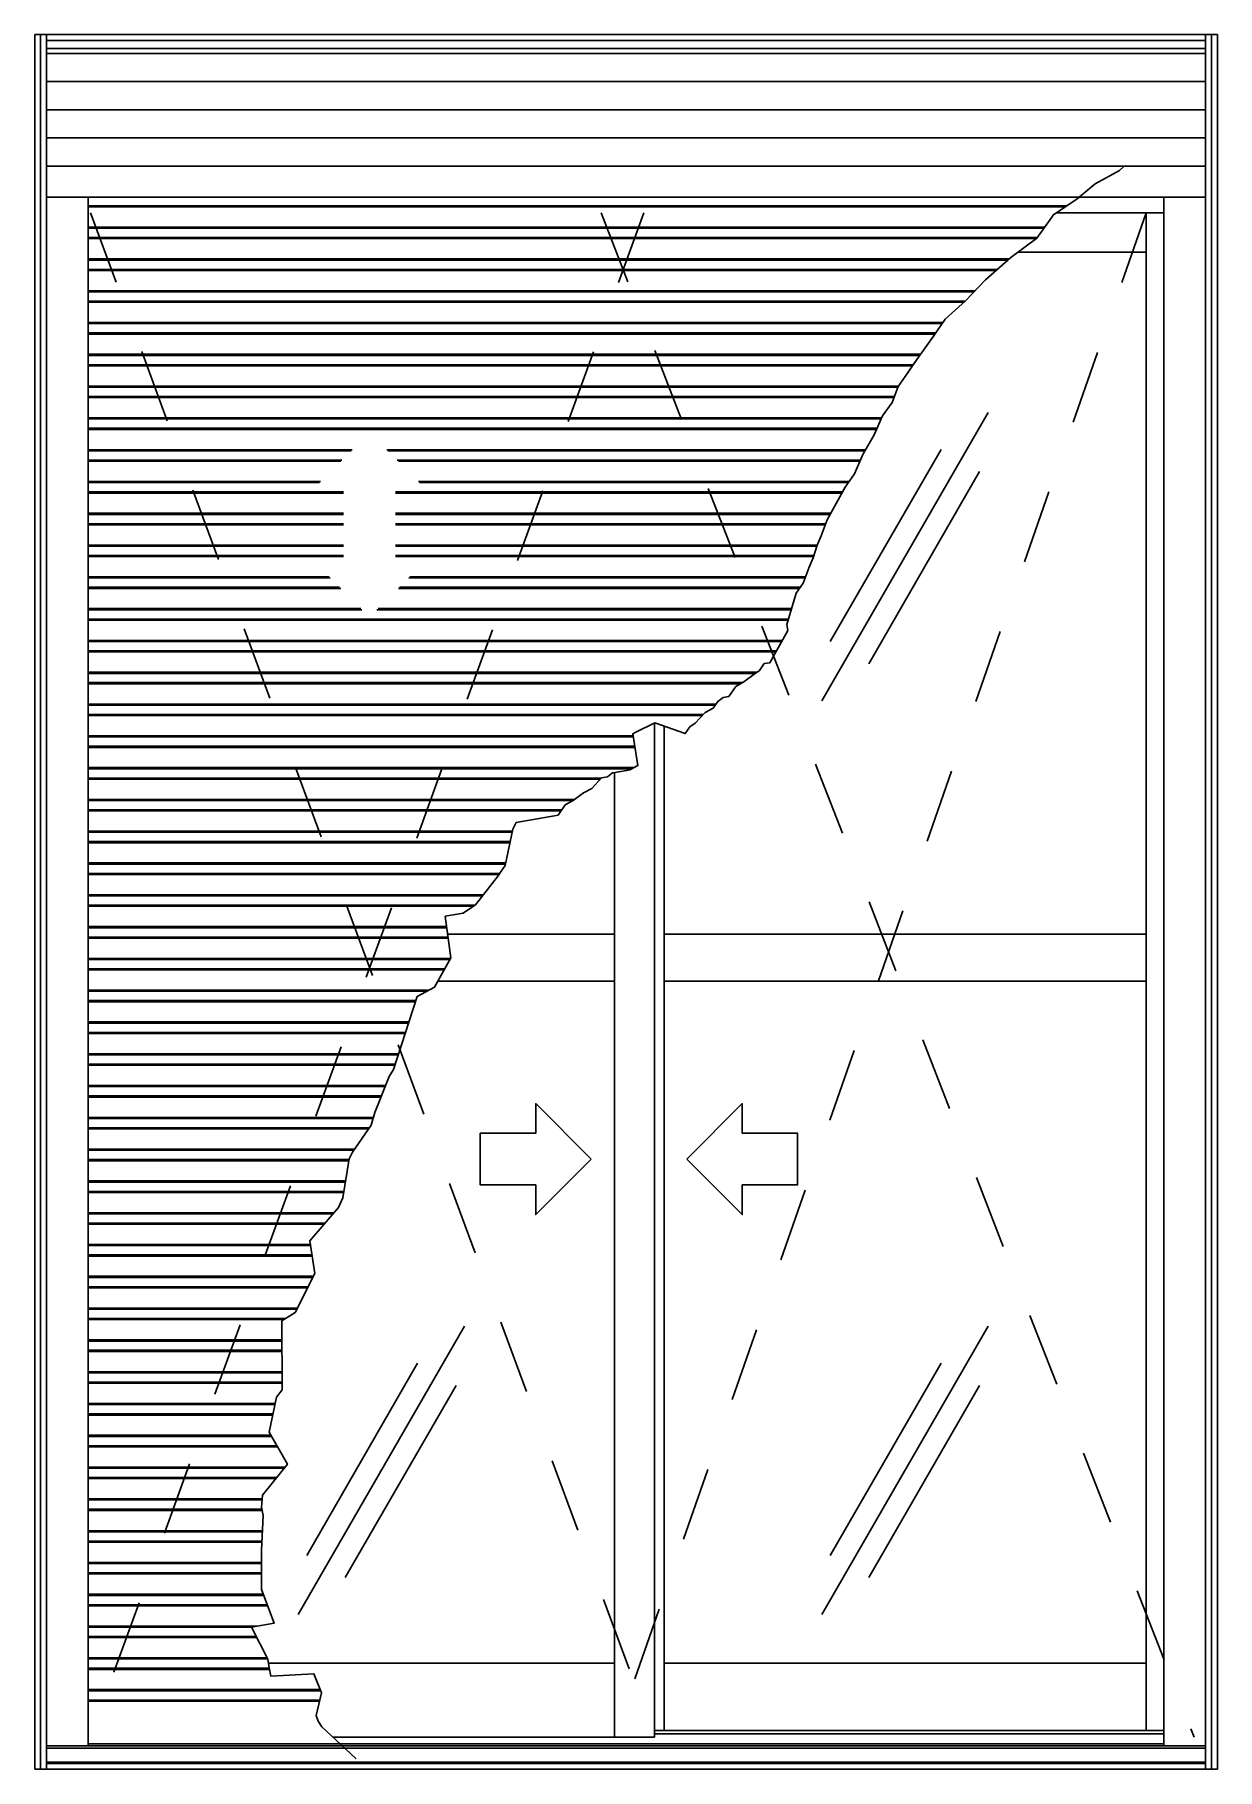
# Model space of a CAD drawing. Header units: millimetres. Extents: x 121.54 to 123.14, y 1054.26 to 1056.6.
import ezdxf

# ---------------------------------------------------------------- set-up
doc = ezdxf.new("R2010")
doc.units = ezdxf.units.MM
doc.header["$LTSCALE"] = 0.5
doc.linetypes.add('HIDDEN2', pattern=[0.1875, 0.125, -0.0625])
doc.layers.add('Gravia_Portas', color=1, linetype='Continuous')
doc.layers.add('Gravia_Portas_hidden2', color=1, linetype='HIDDEN2')

msp = doc.modelspace()

# ---------------------------------------------------------------- linework, layer by layer
at = {"layer": 'Gravia_Portas', "color": 2}
for p, q in [((121.543, 1056.6035), (121.5434, 1056.6035)), ((121.543, 1054.2575), (121.543, 1056.6035)), ((121.5505, 1056.6035), (121.5434, 1056.6035)), ((121.5505, 1056.6035), (121.5509, 1056.6035)), ((121.5586, 1056.6035), (121.5509, 1056.6035)), ((121.5586, 1056.6035), (121.559, 1056.6035)), ((121.559, 1056.6031), (121.559, 1056.6035)), ((121.559, 1056.6035), (123.127, 1056.6035)), ((123.1274, 1056.6035), (123.1351, 1056.6035)), ((123.1355, 1056.6035), (123.1426, 1056.6035)), ((123.143, 1054.2575), (123.143, 1056.6035)), ((121.5434, 1054.2575), (121.543, 1054.2575)), ((121.5434, 1054.2575), (121.5505, 1054.2575)), ((121.5509, 1054.2575), (121.5505, 1054.2575)), ((121.5509, 1054.2575), (121.5586, 1054.2575)), ((121.559, 1054.2575), (121.5586, 1054.2575)), ((121.559, 1054.2575), (121.559, 1054.2579)), ((123.127, 1054.2575), (121.559, 1054.2575)), ((123.127, 1054.2579), (123.127, 1054.2575)), ((123.127, 1054.2575), (123.1274, 1054.2575)), ((123.1351, 1054.2575), (123.1274, 1054.2575)), ((123.1351, 1054.2575), (123.1355, 1054.2575)), ((123.1426, 1054.2575), (123.1355, 1054.2575)), ((123.1426, 1054.2575), (123.143, 1054.2575))]:
    msp.add_line(p, q, dxfattribs=at)
at = {"layer": 'Gravia_Portas'}
for p, q in [((121.5509, 1054.2575), (121.5509, 1056.6035)), ((121.559, 1056.6031), (121.559, 1056.596)), ((121.559, 1056.5956), (121.559, 1056.596)), ((121.559, 1056.5956), (121.559, 1056.59)), ((121.559, 1056.5956), (123.127, 1056.5956)), ((123.127, 1056.6035), (123.127, 1056.6031)), ((123.1274, 1056.6035), (123.127, 1056.6035)), ((123.127, 1056.596), (123.127, 1056.6031)), ((123.127, 1056.596), (123.127, 1056.5956)), ((123.127, 1056.59), (123.127, 1056.5956)), ((123.1351, 1054.2575), (123.1351, 1056.6035)), ((123.1355, 1056.6035), (123.1351, 1056.6035)), ((123.143, 1056.6035), (123.1426, 1056.6035)), ((121.559, 1056.5868), (121.559, 1056.59)), ((121.559, 1054.2881), (121.559, 1056.5868)), ((121.559, 1056.585), (123.127, 1056.585)), ((121.559, 1056.578), (123.127, 1056.578)), ((123.127, 1056.59), (123.127, 1056.5868)), ((123.127, 1054.2881), (123.127, 1056.5868)), ((121.559, 1056.54), (123.127, 1056.54)), ((121.559, 1056.5019), (123.127, 1056.5019)), ((121.559, 1056.4638), (123.127, 1056.4638)), ((121.559, 1056.4257), (123.127, 1056.4257)), ((121.559, 1056.3839), (123.127, 1056.3839)), ((121.6152, 1054.289), (121.6152, 1056.3839)), ((123.0708, 1056.3839), (123.0708, 1054.289)), ((122.9392, 1056.3721), (121.6152, 1056.3721)), ((122.937, 1056.3706), (121.6152, 1056.3706)), ((122.9252, 1056.3627), (123.0708, 1056.3627)), ((123.0466, 1056.3627), (123.0466, 1056.3228)), ((122.9096, 1056.3432), (121.6152, 1056.3432)), ((122.9085, 1056.3417), (121.6152, 1056.3417)), ((122.8996, 1056.3291), (121.6152, 1056.3291)), ((122.8982, 1056.3276), (121.6152, 1056.3276)), ((123.0466, 1056.3228), (123.0466, 1056.322)), ((123.0466, 1056.3096), (123.0466, 1056.322)), ((122.8617, 1056.3002), (121.6152, 1056.3002)), ((122.86, 1056.2987), (121.6152, 1056.2987)), ((123.0466, 1056.3092), (122.8734, 1056.3092)), ((123.0466, 1056.3096), (123.0466, 1056.3092)), ((123.0466, 1056.3092), (123.0466, 1055.3868)), ((123.0466, 1056.3092), (123.0466, 1055.3868)), ((122.8454, 1056.2861), (121.6152, 1056.2861)), ((122.8437, 1056.2846), (121.6152, 1056.2846)), ((122.8153, 1056.2572), (121.6152, 1056.2572)), ((122.8139, 1056.2557), (121.6152, 1056.2557)), ((122.802, 1056.2431), (121.6152, 1056.2431)), ((122.8004, 1056.2416), (121.6152, 1056.2416)), ((122.7718, 1056.2142), (121.6152, 1056.2142)), ((122.7707, 1056.2127), (121.6152, 1056.2127)), ((122.7619, 1056.2001), (121.6152, 1056.2001)), ((122.7608, 1056.1986), (121.6152, 1056.1986)), ((122.7417, 1056.1712), (121.6152, 1056.1712)), ((122.7406, 1056.1697), (121.6152, 1056.1697)), ((122.7318, 1056.1571), (121.6152, 1056.1571)), ((122.7307, 1056.1556), (121.6152, 1056.1556)), ((122.7116, 1056.1282), (121.6152, 1056.1282)), ((122.7108, 1056.1267), (121.6152, 1056.1267)), ((122.7059, 1056.1141), (121.6152, 1056.1141)), ((122.7054, 1056.1126), (121.6152, 1056.1126)), ((122.689, 1056.0852), (121.6152, 1056.0852)), ((122.6883, 1056.0837), (121.6152, 1056.0837)), ((122.6079, 1055.7027), (122.8329, 1056.0925)), ((122.6827, 1056.0711), (121.6152, 1056.0711)), ((122.6821, 1056.0696), (121.6152, 1056.0696)), ((121.9726, 1056.0422), (121.6152, 1056.0422)), ((121.9711, 1056.0407), (121.6152, 1056.0407)), ((122.6674, 1056.0422), (122.0193, 1056.0422)), ((122.6666, 1056.0407), (122.0208, 1056.0407)), ((122.6194, 1055.7827), (122.7694, 1056.0425)), ((121.9585, 1056.0281), (121.6152, 1056.0281)), ((121.957, 1056.0266), (121.6152, 1056.0266)), ((122.6603, 1056.0281), (122.0335, 1056.0281)), ((122.6597, 1056.0266), (122.035, 1056.0266)), ((122.6714, 1055.7527), (122.8214, 1056.0125)), ((121.9296, 1055.9992), (121.6152, 1055.9992)), ((121.9281, 1055.9977), (121.6152, 1055.9977)), ((121.961, 1055.9851), (121.6152, 1055.9851)), ((121.961, 1055.9836), (121.6152, 1055.9836)), ((122.636, 1055.9851), (122.031, 1055.9851)), ((122.6352, 1055.9836), (122.031, 1055.9836)), ((122.645, 1055.9992), (122.0623, 1055.9992)), ((122.6439, 1055.9977), (122.0638, 1055.9977)), ((121.961, 1055.9562), (121.6152, 1055.9562)), ((121.961, 1055.9547), (121.6152, 1055.9547)), ((121.961, 1055.9421), (121.6152, 1055.9421)), ((121.961, 1055.9406), (121.6152, 1055.9406)), ((122.6203, 1055.9562), (122.031, 1055.9562)), ((122.6194, 1055.9547), (122.031, 1055.9547)), ((122.6134, 1055.9421), (122.031, 1055.9421)), ((122.6128, 1055.9406), (122.031, 1055.9406)), ((121.961, 1055.9132), (121.6152, 1055.9132)), ((121.961, 1055.9117), (121.6152, 1055.9117)), ((122.6016, 1055.9132), (122.031, 1055.9132)), ((122.6011, 1055.9117), (122.031, 1055.9117)), ((121.961, 1055.8991), (121.6152, 1055.8991)), ((121.961, 1055.8976), (121.6152, 1055.8976)), ((122.5973, 1055.8991), (122.031, 1055.8991)), ((122.5969, 1055.8976), (122.031, 1055.8976)), ((121.9413, 1055.8702), (121.6152, 1055.8702)), ((121.9428, 1055.8687), (121.6152, 1055.8687)), ((122.5853, 1055.8687), (122.0491, 1055.8687)), ((122.5858, 1055.8702), (122.0506, 1055.8702)), ((121.9555, 1055.8561), (121.6152, 1055.8561)), ((121.957, 1055.8546), (121.6152, 1055.8546)), ((122.5776, 1055.8546), (122.035, 1055.8546)), ((122.5786, 1055.8561), (122.0365, 1055.8561)), ((121.9843, 1055.8272), (121.6152, 1055.8272)), ((121.9858, 1055.8257), (121.6152, 1055.8257)), ((122.5664, 1055.8257), (122.0061, 1055.8257)), ((122.5668, 1055.8272), (122.0076, 1055.8272)), ((122.5626, 1055.8131), (121.6152, 1055.8131)), ((122.5621, 1055.8116), (121.6152, 1055.8116)), ((122.5544, 1055.7842), (121.6152, 1055.7842)), ((122.5536, 1055.7827), (121.6152, 1055.7827)), ((122.5466, 1055.7701), (121.6152, 1055.7701)), ((122.5457, 1055.7686), (121.6152, 1055.7686)), ((122.5203, 1055.7412), (121.6152, 1055.7412)), ((122.5183, 1055.7397), (121.6152, 1055.7397)), ((122.5008, 1055.7271), (121.6152, 1055.7271)), ((122.498, 1055.7256), (121.6152, 1055.7256)), ((122.4647, 1055.6982), (121.6152, 1055.6982)), ((122.4637, 1055.6967), (121.6152, 1055.6967)), ((122.4474, 1055.6841), (121.6152, 1055.6841)), ((122.446, 1055.6826), (121.6152, 1055.6826)), ((122.3525, 1055.6552), (121.6152, 1055.6552)), ((122.3527, 1055.6537), (121.6152, 1055.6537)), ((122.3814, 1055.6724), (122.3814, 1054.301)), ((122.3946, 1055.3868), (122.3946, 1055.6683)), ((122.3547, 1055.6411), (121.6152, 1055.6411)), ((122.355, 1055.6396), (121.6152, 1055.6396)), ((122.3539, 1055.6122), (121.6152, 1055.6122)), ((122.3512, 1055.6107), (121.6152, 1055.6107)), ((122.3098, 1055.5981), (121.6152, 1055.5981)), ((122.3084, 1055.5966), (121.6152, 1055.5966)), ((122.3276, 1055.6054), (122.3276, 1055.3868)), ((122.2737, 1055.5692), (121.6152, 1055.5692)), ((122.2717, 1055.5677), (121.6152, 1055.5677)), ((122.256, 1055.5551), (121.6152, 1055.5551)), ((122.255, 1055.5536), (121.6152, 1055.5536)), ((122.1895, 1055.5262), (121.6152, 1055.5262)), ((122.1892, 1055.5247), (121.6152, 1055.5247)), ((122.1864, 1055.5121), (121.6152, 1055.5121)), ((122.1861, 1055.5106), (121.6152, 1055.5106)), ((122.1802, 1055.4832), (121.6152, 1055.4832)), ((122.1799, 1055.4817), (121.6152, 1055.4817)), ((122.1721, 1055.4691), (121.6152, 1055.4691)), ((122.171, 1055.4676), (121.6152, 1055.4676)), ((122.1498, 1055.4402), (121.6152, 1055.4402)), ((122.1487, 1055.4387), (121.6152, 1055.4387)), ((122.1384, 1055.4261), (121.6152, 1055.4261)), ((122.1363, 1055.4246), (121.6152, 1055.4246)), ((122.1002, 1055.3972), (121.6152, 1055.3972)), ((122.1004, 1055.3957), (121.6152, 1055.3957)), ((122.1021, 1055.3831), (121.6152, 1055.3831)), ((122.1023, 1055.3816), (121.6152, 1055.3816)), ((122.1016, 1055.3869), (122.3276, 1055.3869)), ((122.3276, 1055.3868), (122.3276, 1055.3865)), ((122.3276, 1055.374), (122.3276, 1055.3865)), ((122.3276, 1055.374), (122.3276, 1055.3732)), ((122.3276, 1055.3732), (122.3276, 1055.3369)), ((123.0466, 1055.3869), (122.3946, 1055.3869)), ((122.3946, 1055.3865), (122.3946, 1055.3868)), ((122.3946, 1055.3865), (122.3946, 1055.374)), ((122.3946, 1055.3732), (122.3946, 1055.374)), ((122.3946, 1055.3369), (122.3946, 1055.3732)), ((123.0466, 1055.3868), (123.0466, 1055.3865)), ((123.0466, 1055.374), (123.0466, 1055.3865)), ((123.0466, 1055.374), (123.0466, 1055.3732)), ((123.0466, 1055.3732), (123.0466, 1055.3369)), ((122.1053, 1055.3542), (121.6152, 1055.3542)), ((122.1045, 1055.3527), (121.6152, 1055.3527)), ((122.0975, 1055.3401), (121.6152, 1055.3401)), ((122.0967, 1055.3386), (121.6152, 1055.3386)), ((122.3276, 1055.3369), (122.3276, 1055.3361)), ((122.3276, 1055.3237), (122.3276, 1055.3361)), ((122.3946, 1055.3361), (122.3946, 1055.3369)), ((122.3946, 1055.3361), (122.3946, 1055.3237)), ((123.0466, 1055.3369), (123.0466, 1055.3361)), ((123.0466, 1055.3237), (123.0466, 1055.3361)), ((122.0764, 1055.3112), (121.6152, 1055.3112)), ((122.0736, 1055.3097), (121.6152, 1055.3097)), ((122.0882, 1055.3233), (122.3276, 1055.3233)), ((122.3276, 1055.3237), (122.3276, 1055.3233)), ((122.3276, 1055.3233), (122.3276, 1054.4009)), ((122.3946, 1055.3233), (122.3946, 1055.3237)), ((123.0466, 1055.3233), (122.3946, 1055.3233)), ((122.3946, 1054.4009), (122.3946, 1055.3233)), ((123.0466, 1055.3237), (123.0466, 1055.3233)), ((123.0466, 1055.3233), (123.0466, 1054.4009)), ((122.0586, 1055.2971), (121.6152, 1055.2971)), ((122.0581, 1055.2956), (121.6152, 1055.2956)), ((122.0492, 1055.2682), (121.6152, 1055.2682)), ((122.0487, 1055.2667), (121.6152, 1055.2667)), ((122.0446, 1055.2541), (121.6152, 1055.2541)), ((122.0441, 1055.2526), (121.6152, 1055.2526)), ((122.0353, 1055.2252), (121.6152, 1055.2252)), ((122.0348, 1055.2237), (121.6152, 1055.2237)), ((122.0307, 1055.2111), (121.6152, 1055.2111)), ((122.0302, 1055.2096), (121.6152, 1055.2096)), ((122.0176, 1055.1822), (121.6152, 1055.1822)), ((122.017, 1055.1807), (121.6152, 1055.1807)), ((122.012, 1055.1681), (121.6152, 1055.1681)), ((122.0114, 1055.1666), (121.6152, 1055.1666)), ((122.0013, 1055.1392), (121.6152, 1055.1392)), ((122.0008, 1055.1377), (121.6152, 1055.1377)), ((121.9956, 1055.1251), (121.6152, 1055.1251)), ((121.9946, 1055.1236), (121.6152, 1055.1236)), ((121.9757, 1055.0962), (121.6152, 1055.0962)), ((121.9746, 1055.0947), (121.6152, 1055.0947)), ((121.9682, 1055.0821), (121.6152, 1055.0821)), ((121.9679, 1055.0806), (121.6152, 1055.0806)), ((121.9634, 1055.0532), (121.6152, 1055.0532)), ((121.9632, 1055.0517), (121.6152, 1055.0517)), ((121.9611, 1055.0391), (121.6152, 1055.0391)), ((121.9609, 1055.0376), (121.6152, 1055.0376)), ((121.948, 1055.0102), (121.6152, 1055.0102)), ((121.9467, 1055.0087), (121.6152, 1055.0087)), ((121.9358, 1054.9961), (121.6152, 1054.9961)), ((121.9346, 1054.9946), (121.6152, 1054.9946)), ((121.9161, 1054.9672), (121.6152, 1054.9672)), ((121.9163, 1054.9657), (121.6152, 1054.9657)), ((121.9182, 1054.9531), (121.6152, 1054.9531)), ((121.9184, 1054.9516), (121.6152, 1054.9516)), ((121.9201, 1054.9242), (121.6152, 1054.9242)), ((121.9193, 1054.9227), (121.6152, 1054.9227)), ((121.9129, 1054.9101), (121.6152, 1054.9101)), ((121.9121, 1054.9086), (121.6152, 1054.9086)), ((121.8983, 1054.8812), (121.6152, 1054.8812)), ((121.8976, 1054.8797), (121.6152, 1054.8797)), ((121.8825, 1054.8671), (121.6152, 1054.8671)), ((121.8802, 1054.8656), (121.6152, 1054.8656)), ((121.8995, 1054.4668), (122.1245, 1054.8566)), ((122.6079, 1054.4668), (122.8329, 1054.8566)), ((121.8775, 1054.8382), (121.6152, 1054.8382)), ((121.8775, 1054.8367), (121.6152, 1054.8367)), ((121.8776, 1054.8241), (121.6152, 1054.8241)), ((121.8776, 1054.8226), (121.6152, 1054.8226)), ((121.8777, 1054.7952), (121.6152, 1054.7952)), ((121.8778, 1054.7937), (121.6152, 1054.7937)), ((121.911, 1054.5468), (122.061, 1054.8066)), ((122.6194, 1054.5468), (122.7694, 1054.8066)), ((121.8778, 1054.7811), (121.6152, 1054.7811)), ((121.8778, 1054.7796), (121.6152, 1054.7796)), ((121.963, 1054.5168), (122.113, 1054.7766)), ((122.6714, 1054.5168), (122.8214, 1054.7766)), ((121.8685, 1054.7522), (121.6152, 1054.7522)), ((121.8681, 1054.7507), (121.6152, 1054.7507)), ((121.8654, 1054.7381), (121.6152, 1054.7381)), ((121.865, 1054.7366), (121.6152, 1054.7366)), ((121.8625, 1054.7092), (121.6152, 1054.7092)), ((121.8634, 1054.7077), (121.6152, 1054.7077)), ((121.8706, 1054.6951), (121.6152, 1054.6951)), ((121.8715, 1054.6936), (121.6152, 1054.6936)), ((121.8818, 1054.6662), (121.6152, 1054.6662)), ((121.8806, 1054.6647), (121.6152, 1054.6647)), ((121.8703, 1054.6521), (121.6152, 1054.6521)), ((121.8691, 1054.6506), (121.6152, 1054.6506)), ((121.8508, 1054.6232), (121.6152, 1054.6232)), ((121.8507, 1054.6217), (121.6152, 1054.6217)), ((121.8506, 1054.6091), (121.6152, 1054.6091)), ((121.8508, 1054.6076), (121.6152, 1054.6076)), ((121.851, 1054.5802), (121.6152, 1054.5802)), ((121.851, 1054.5787), (121.6152, 1054.5787)), ((121.8503, 1054.5661), (121.6152, 1054.5661)), ((121.8503, 1054.5646), (121.6152, 1054.5646)), ((121.8497, 1054.5372), (121.6152, 1054.5372)), ((121.8497, 1054.5357), (121.6152, 1054.5357)), ((121.8497, 1054.5231), (121.6152, 1054.5231)), ((121.8497, 1054.5216), (121.6152, 1054.5216)), ((121.8522, 1054.4942), (121.6152, 1054.4942)), ((121.8527, 1054.4927), (121.6152, 1054.4927)), ((121.8576, 1054.4801), (121.6152, 1054.4801)), ((121.8582, 1054.4786), (121.6152, 1054.4786)), ((121.8441, 1054.4512), (121.6152, 1054.4512)), ((121.8361, 1054.4497), (121.6152, 1054.4497)), ((121.8426, 1054.4371), (121.6152, 1054.4371)), ((121.8434, 1054.4356), (121.6152, 1054.4356)), ((121.8574, 1054.4082), (121.6152, 1054.4082)), ((121.8582, 1054.4067), (121.6152, 1054.4067)), ((121.8606, 1054.3941), (121.6152, 1054.3941)), ((121.8608, 1054.3926), (121.6152, 1054.3926)), ((121.8593, 1054.401), (122.3276, 1054.401)), ((122.3276, 1054.4009), (122.3276, 1054.4006)), ((122.3276, 1054.3881), (122.3276, 1054.4006)), ((122.3276, 1054.3881), (122.3276, 1054.3873)), ((122.3276, 1054.3873), (122.3276, 1054.301)), ((122.3946, 1054.401), (123.0466, 1054.401)), ((122.3946, 1054.4006), (122.3946, 1054.4009)), ((122.3946, 1054.4006), (122.3946, 1054.3881)), ((122.3946, 1054.3873), (122.3946, 1054.3881)), ((122.3946, 1054.3099), (122.3946, 1054.3873)), ((123.0466, 1054.4009), (123.0466, 1054.4006)), ((123.0466, 1054.3881), (123.0466, 1054.4006)), ((123.0466, 1054.3881), (123.0466, 1054.3873)), ((123.0466, 1054.3873), (123.0466, 1054.3099)), ((121.9295, 1054.3652), (121.6152, 1054.3652)), ((121.9301, 1054.3637), (121.6152, 1054.3637)), ((121.9287, 1054.3511), (121.6152, 1054.3511)), ((121.9284, 1054.3496), (121.6152, 1054.3496)), ((121.9466, 1054.301), (122.3276, 1054.301)), ((122.3276, 1054.301), (122.3279, 1054.301)), ((122.3795, 1054.301), (122.3279, 1054.301)), ((122.3795, 1054.301), (122.3814, 1054.301)), ((122.3814, 1054.3099), (123.0708, 1054.3099)), ((123.0708, 1054.3053), (122.3814, 1054.3053)), ((122.3814, 1054.3053), (123.0708, 1054.3053)), ((123.127, 1054.289), (121.559, 1054.289)), ((121.559, 1054.2868), (121.559, 1054.2881)), ((121.559, 1054.2861), (121.559, 1054.2868)), ((121.559, 1054.2669), (121.559, 1054.2861)), ((121.559, 1054.286), (123.127, 1054.286)), ((123.0708, 1054.292), (121.6152, 1054.292)), ((123.127, 1054.2881), (123.127, 1054.2868)), ((123.127, 1054.2868), (123.127, 1054.2861)), ((123.127, 1054.2669), (123.127, 1054.2861)), ((121.559, 1054.2665), (121.559, 1054.2669)), ((123.127, 1054.2669), (121.559, 1054.2669)), ((121.559, 1054.2665), (121.559, 1054.2654)), ((121.559, 1054.265), (121.559, 1054.2654)), ((123.127, 1054.2654), (121.559, 1054.2654)), ((121.559, 1054.265), (121.559, 1054.2579)), ((123.127, 1054.2669), (123.127, 1054.2665)), ((123.127, 1054.2654), (123.127, 1054.2665)), ((123.127, 1054.2654), (123.127, 1054.265)), ((123.127, 1054.2579), (123.127, 1054.265))]:
    msp.add_line(p, q, dxfattribs=at)
msp.add_lwpolyline([(123.0169, 1056.4257), (123.0105, 1056.4196), (122.9777, 1056.4019), (122.9534, 1056.3816), (122.9213, 1056.36), (122.899, 1056.3282), (122.8638, 1056.302), (122.8292, 1056.272), (122.8023, 1056.2434), (122.7748, 1056.2186), (122.7589, 1056.1958), (122.7366, 1056.164), (122.7207, 1056.1412), (122.7111, 1056.1276), (122.7029, 1056.1062), (122.6902, 1056.088), (122.6788, 1056.0621), (122.6636, 1056.0355), (122.6522, 1056.0096), (122.6394, 1055.9914), (122.6274, 1055.9693), (122.6153, 1055.9472), (122.6071, 1055.9259), (122.6015, 1055.9129), (122.5964, 1055.8961), (122.5908, 1055.8831), (122.5826, 1055.8617), (122.573, 1055.8481), (122.5604, 1055.8058), (122.5619, 1055.7977), (122.5377, 1055.7541), (122.5339, 1055.7535), (122.53, 1055.7528), (122.53, 1055.7528), (122.5236, 1055.7437), (122.5166, 1055.7384), (122.5025, 1055.728), (122.4916, 1055.7221), (122.482, 1055.7084), (122.4743, 1055.7071), (122.4672, 1055.7018), (122.4609, 1055.6927), (122.4499, 1055.6868), (122.4365, 1055.6725), (122.4295, 1055.6673), (122.4231, 1055.6582), (122.3822, 1055.6727), (122.3553, 1055.6596), (122.352, 1055.658), (122.3589, 1055.615), (122.348, 1055.6091), (122.3442, 1055.6084), (122.3403, 1055.6077), (122.3364, 1055.607), (122.3326, 1055.6063), (122.3287, 1055.6056), (122.3248, 1055.605), (122.3178, 1055.5997), (122.31, 1055.5984), (122.2966, 1055.584), (122.2857, 1055.5781), (122.2716, 1055.5677), (122.2607, 1055.5618), (122.2511, 1055.5481), (122.1946, 1055.538), (122.19, 1055.5288), (122.1795, 1055.4797), (122.1731, 1055.4706), (122.1699, 1055.466), (122.1392, 1055.4266), (122.1228, 1055.4154), (122.0984, 1055.4111), (122.1058, 1055.355), (122.0837, 1055.3151), (122.0604, 1055.3027), (122.0283, 1055.2037), (122.0224, 1055.1944), (122.0031, 1055.1456), (121.9981, 1055.1287), (121.9729, 1055.0922), (121.9683, 1055.083), (121.9597, 1055.0302), (121.954, 1055.0173), (121.9153, 1054.9721), (121.9219, 1054.9279), (121.8953, 1054.8752), (121.8773, 1054.8638), (121.8779, 1054.7705), (121.8703, 1054.7609), (121.86, 1054.7136), (121.8849, 1054.67), (121.8511, 1054.6283), (121.85, 1054.6122), (121.852, 1054.6006), (121.8497, 1054.5539), (121.8498, 1054.5005), (121.8671, 1054.4553), (121.8361, 1054.4498), (121.8584, 1054.4064), (121.8604, 1054.3948), (121.8625, 1054.3832), (121.9207, 1054.3867), (121.9312, 1054.3611), (121.9237, 1054.3301), (121.9265, 1054.3227), (121.9316, 1054.3151), (121.9774, 1054.272), (121.9316, 1054.3151)], dxfattribs=at)
for points in [[(122.2958, 1055.0828), (122.2208, 1055.1578), (122.2208, 1055.1178), (122.1458, 1055.1178), (122.1458, 1055.0478), (122.2208, 1055.0478), (122.2208, 1055.0078), (122.2958, 1055.0828)], [(122.4252, 1055.0828), (122.5002, 1055.1578), (122.5002, 1055.1178), (122.5752, 1055.1178), (122.5752, 1055.0478), (122.5002, 1055.0478), (122.5002, 1055.0078), (122.4252, 1055.0828)]]:
    msp.add_lwpolyline(points, close=True, dxfattribs=at)
at = {"layer": 'Gravia_Portas_hidden2'}
for p, q in [((121.6183, 1056.3627), (122.3814, 1054.301)), ((122.3671, 1056.3625), (121.6183, 1054.301)), ((122.3093, 1056.3625), (123.1115, 1054.301)), ((123.0466, 1056.3627), (122.3276, 1054.301))]:
    msp.add_line(p, q, dxfattribs=at)

doc.saveas('drawing.dxf')
